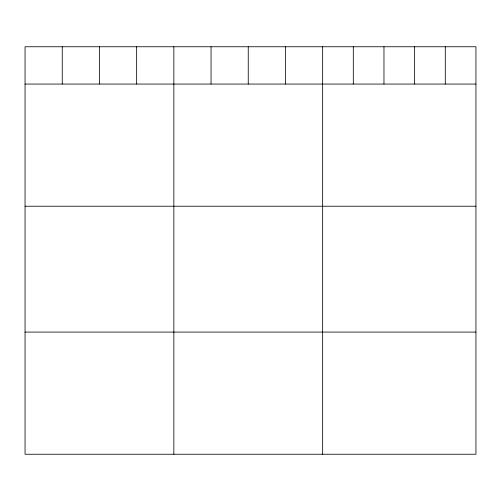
<?xml version="1.0" encoding="UTF-8"?>
<svg xmlns="http://www.w3.org/2000/svg" width="501" height="501" viewBox="0 0 501 501"><rect width="100%" height="100%" fill="white"/><g stroke="black" fill="none" stroke-linecap="round" stroke-linejoin="round"><path stroke-width="0.75" d="M475.95 84.062L475.95 454.244L25.05 454.244L25.05 46.756L475.95 46.756L475.95 84.062L25.05 84.062M25.05 206.224L475.95 206.224M25.05 332.082L475.95 332.082M445.289 46.756L445.289 84.062M414.628 46.756L414.628 84.062M383.966 46.756L383.966 84.062M353.305 46.756L353.305 84.062M322.644 46.756L322.644 454.244M285.445 46.756L285.445 84.062M248.245 46.756L248.245 84.062M211.046 46.756L211.046 84.062M173.847 46.756L173.847 454.244M136.648 46.756L136.648 84.062M99.449 46.756L99.449 84.062M62.249 46.756L62.249 84.062"/></g></svg>
